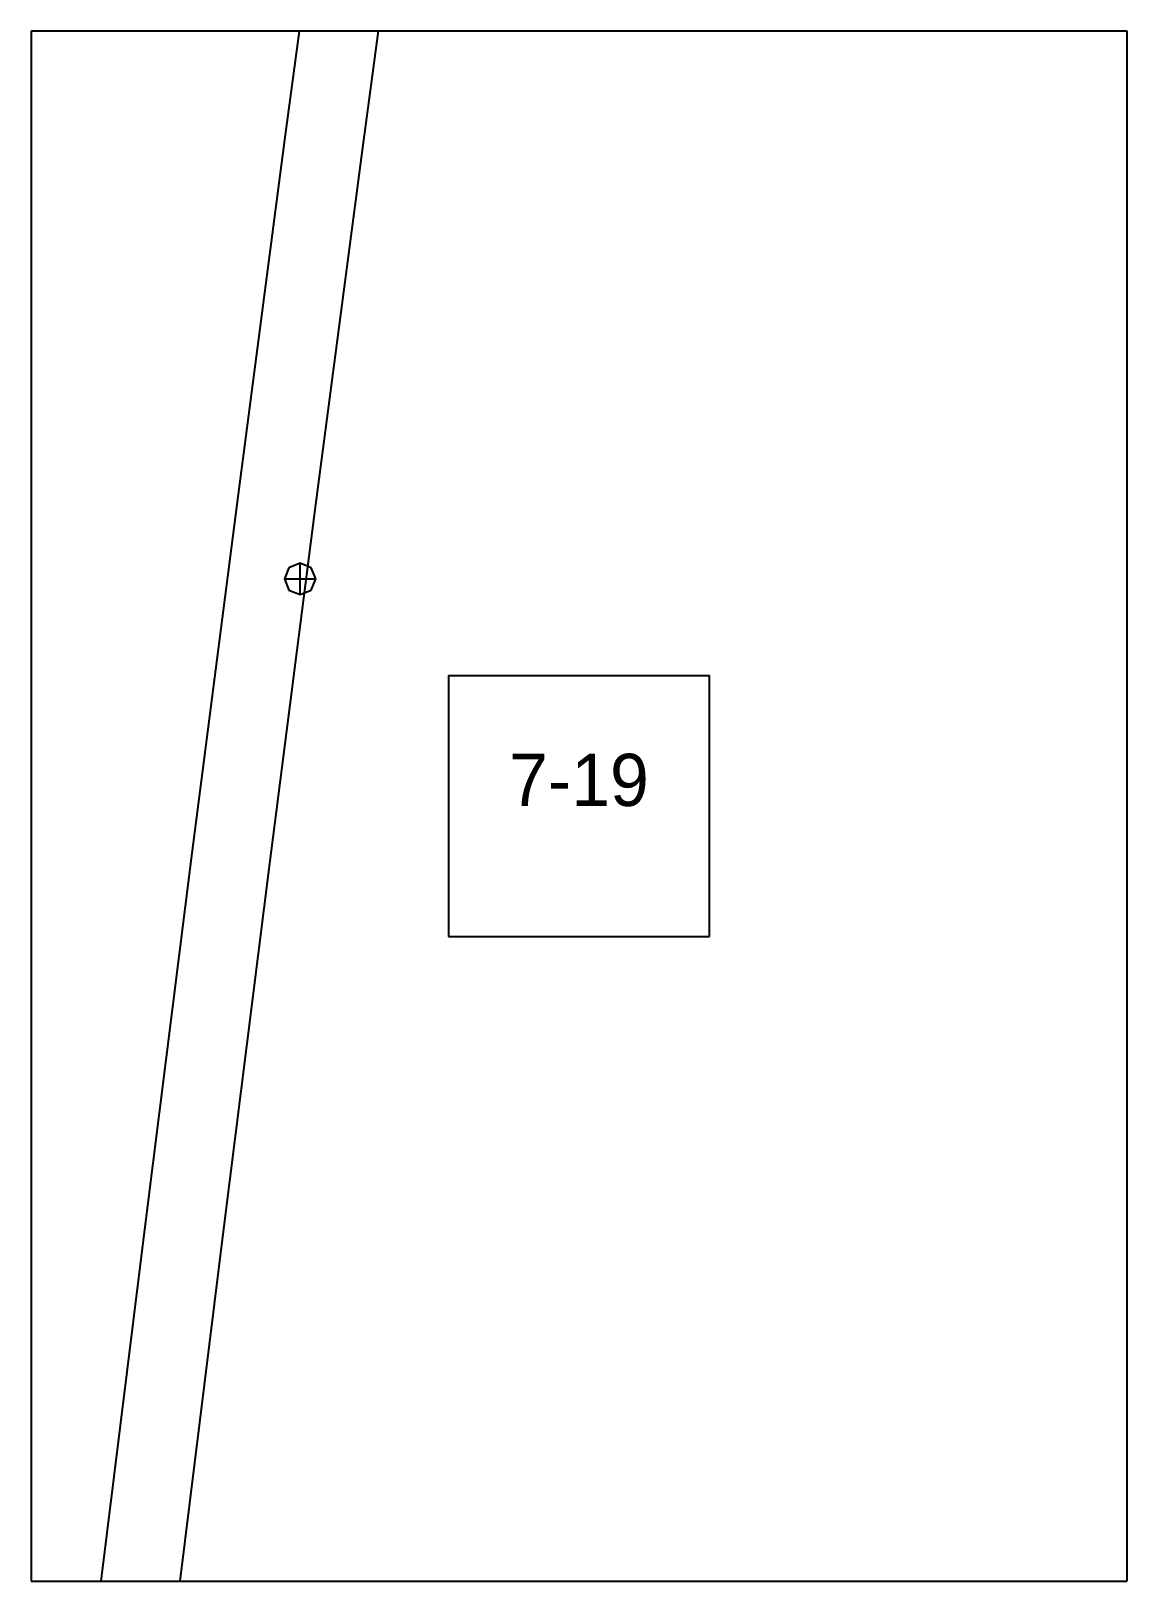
# Paper-space layout 'Plan 7-19' of a CAD drawing. Header units: metres, sheet in millimetres. Extents: x 0 to 210, y 0 to 297.
# The model-space entities are those that its viewports show. They can reach past a viewport. Long polylines and large blocks are cut down to what shows.
import ezdxf
from ezdxf.enums import TextEntityAlignment as Align

# ---------------------------------------------------------------- set-up
doc = ezdxf.new("R2010")
doc.units = ezdxf.units.M
for name, color, linetype in [('default', 7, 'Continuous'), ('TEXTLAYER', 7, 'Continuous'), ('VIEWPORTS', 7, 'Continuous')]:
    doc.layers.add(name, color=color, linetype=linetype)

msp = doc.modelspace()

# ---------------------------------------------------------------- linework, layer by layer
at = {"color": 9}
for p, q in [((3780, -1485), (3780, -1782)), ((3780, -1485), (3780, -1782)), ((3990, -1485), (3990, -1782)), ((3570, -1782), (3780, -1782)), ((3570, -1782), (3780, -1782)), ((3780, -1782), (3990, -1782)), ((3780, -1782), (3780, -2079)), ((3780, -1782), (3990, -1782)), ((3780, -1782), (3780, -2079)), ((3990, -1782), (3990, -2079)), ((3860, -1905.5), (3910, -1905.5)), ((3860, -1905.5), (3860, -1955.5)), ((3910, -1955.5), (3910, -1905.5)), ((3860, -1955.5), (3910, -1955.5)), ((3570, -2079), (3780, -2079)), ((3570, -2079), (3780, -2079)), ((3780, -2079), (3990, -2079)), ((3780, -2079), (3780, -2376)), ((3780, -2079), (3990, -2079)), ((3780, -2079), (3780, -2376)), ((3990, -2079), (3990, -2376))]:
    msp.add_line(p, q, dxfattribs=at)
at = {"layer": 'default', "color": 7, "linetype": 'Continuous'}
for p, q in [((3828.62, -1802.86), (3837.58, -1736.04)), ((3843.49, -1804.84), (3852.45, -1738.04)), ((3819.73, -1870.75), (3828.62, -1802.86)), ((3834.59, -1872.73), (3843.49, -1804.84)), ((3810.9, -1939.54), (3819.73, -1870.75)), ((3825.77, -1941.51), (3834.59, -1872.73)), ((3829.43, -1884.88), (3828.55, -1887)), ((3831.55, -1884), (3829.43, -1884.88)), ((3833.68, -1884.88), (3831.55, -1884)), ((3831.55, -1890), (3831.55, -1884)), ((3834.55, -1887), (3833.68, -1884.88)), ((3828.55, -1887), (3829.43, -1889.12)), ((3828.55, -1887), (3834.55, -1887)), ((3833.68, -1889.12), (3834.55, -1887)), ((3829.43, -1889.12), (3831.55, -1890)), ((3831.55, -1890), (3833.68, -1889.12)), ((3802.15, -2009.07), (3810.9, -1939.54)), ((3817.02, -2011.03), (3825.77, -1941.51)), ((3793.44, -2079.18), (3802.15, -2009.07)), ((3808.31, -2081.14), (3817.02, -2011.03)), ((3784.7, -2149.68), (3793.44, -2079.18))]:
    msp.add_line(p, q, dxfattribs=at)

# ---------------------------------------------------------------- texts
at = {"layer": 'TEXTLAYER', "color": 1}
msp.add_text('7-19', height=10, dxfattribs=at).set_placement((3885, -1930.5), align=Align.CENTER)

psp = doc.layouts.new('Plan 7-19')

# ---------------------------------------------------------------- viewports
at = {"layer": 'VIEWPORTS'}
psp.add_viewport(center=(105, 148.5), size=(210, 297), view_center_point=(3885, -1930.5), view_height=297, dxfattribs=at)

doc.saveas('drawing.dxf')
